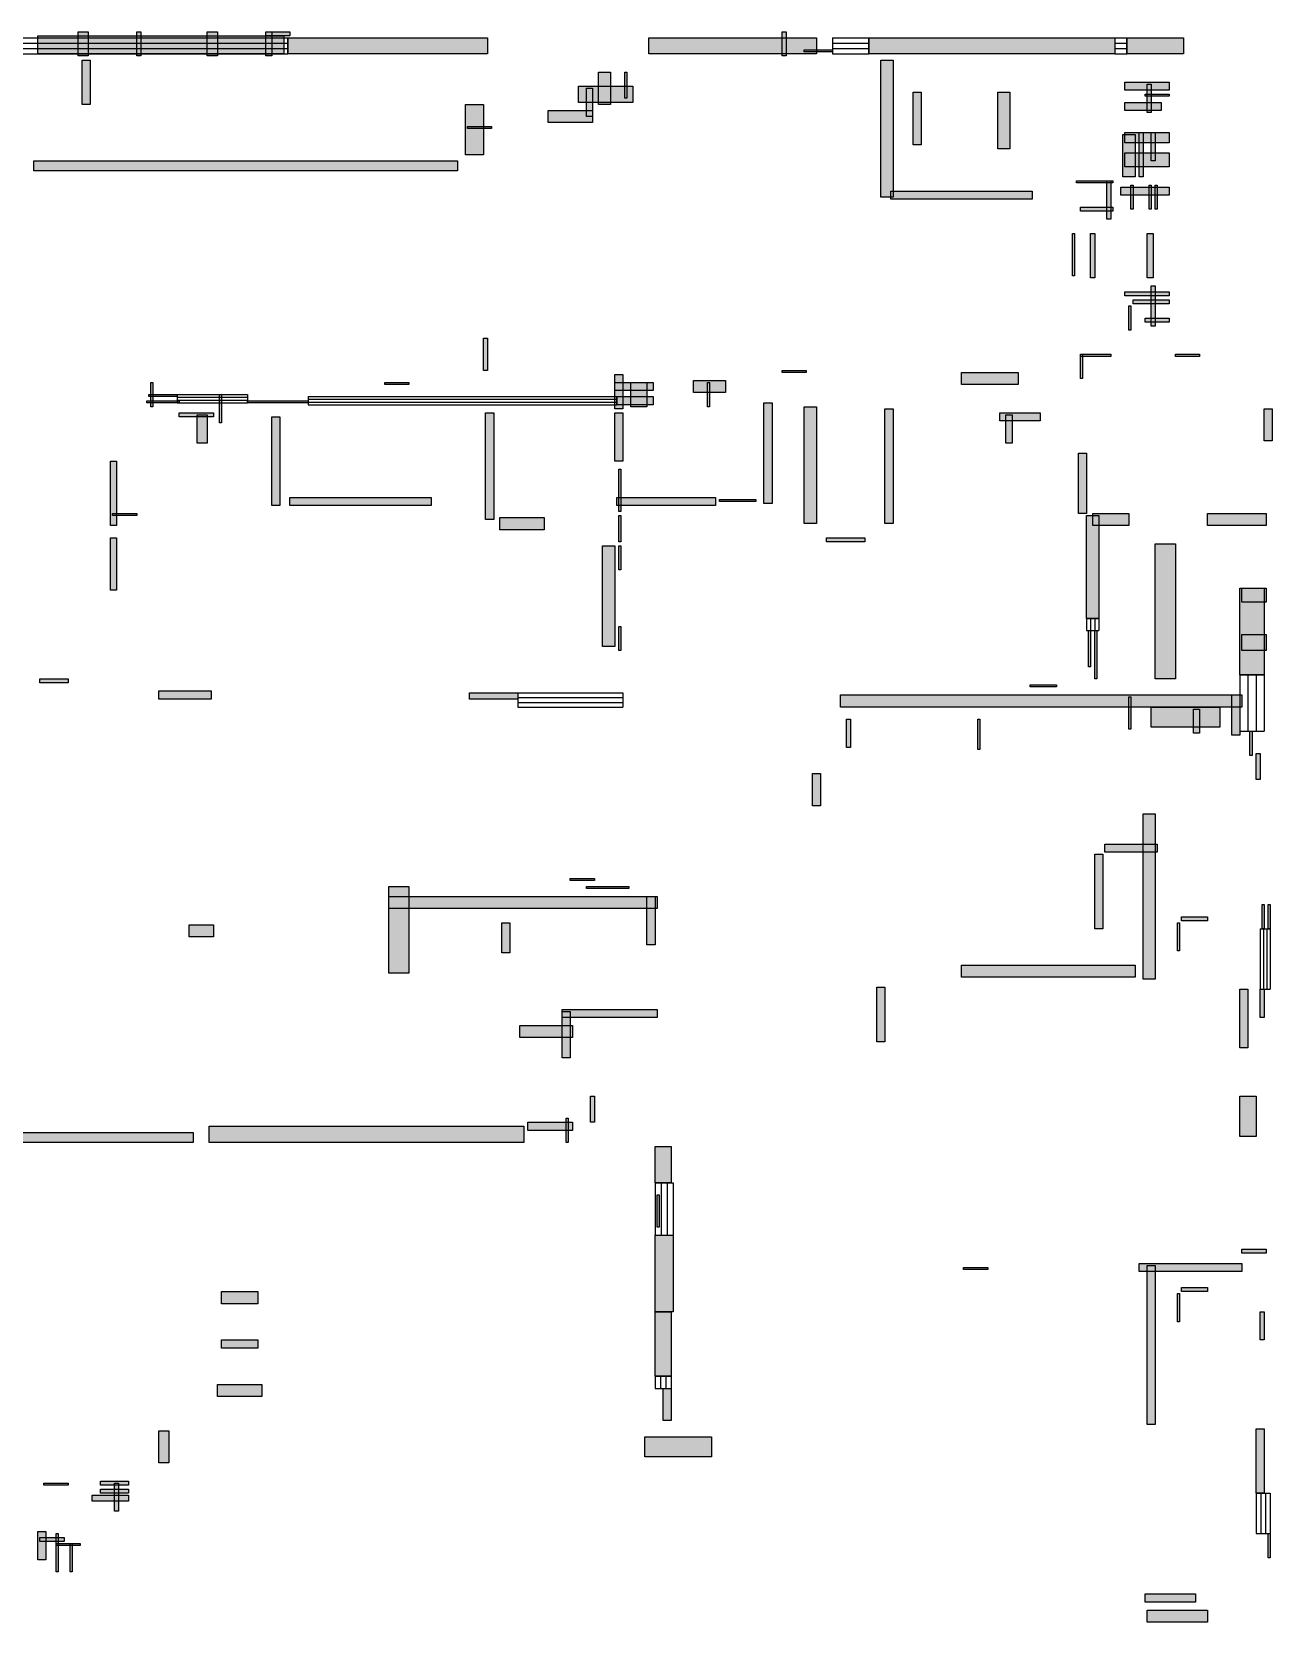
# Model space of a CAD drawing. Header units: millimetres. Extents: x 176 to 9117, y 106 to 7172.
# Drawn here: x 3705 to 9117, y 106 to 7049 of the extents above; entities that cross this region are included whole.
import ezdxf

# ---------------------------------------------------------------- set-up
doc = ezdxf.new("R2010")
doc.units = ezdxf.units.MM
doc.layers.add('WALL', color=7, linetype='Continuous')
doc.layers.add('WINDOW', color=5, linetype='Continuous')

msp = doc.modelspace()

# ---------------------------------------------------------------- hatches: boundary and pattern name
at = {"layer": 'WALL'}
h = msp.add_hatch(color=256, dxfattribs=at)
h.dxf.hatch_style = 1
h.paths.add_polyline_path([(3731.2, 7031.2), (4804.8, 7031.2), (4804.8, 6952), (3731.2, 6952)])
h = msp.add_hatch(color=256, dxfattribs=at)
h.dxf.hatch_style = 1
h.paths.add_polyline_path([(3907.2, 7048.8), (3951.2, 7048.8), (3951.2, 6943.2), (3907.2, 6943.2)])
h = msp.add_hatch(color=256, dxfattribs=at)
h.dxf.hatch_style = 1
h.paths.add_polyline_path([(4162.4, 7048.8), (4180, 7048.8), (4180, 6943.2), (4162.4, 6943.2)])
h = msp.add_hatch(color=256, dxfattribs=at)
h.dxf.hatch_style = 1
h.paths.add_polyline_path([(4470.4, 7048.8), (4514.4, 7048.8), (4514.4, 6943.2), (4470.4, 6943.2)])
h = msp.add_hatch(color=256, dxfattribs=at)
h.dxf.hatch_style = 1
h.paths.add_polyline_path([(4725.6, 7048.8), (4831.2, 7048.8), (4831.2, 7031.2), (4725.6, 7031.2)])
h = msp.add_hatch(color=256, dxfattribs=at)
h.dxf.hatch_style = 1
h.paths.add_polyline_path([(4725.6, 7048.8), (4752, 7048.8), (4752, 6943.2), (4725.6, 6943.2)])
h = msp.add_hatch(color=256, dxfattribs=at)
h.dxf.hatch_style = 1
h.paths.add_polyline_path([(4822.4, 7022.4), (5693.6, 7022.4), (5693.6, 6952), (4822.4, 6952)])
h = msp.add_hatch(color=256, dxfattribs=at)
h.dxf.hatch_style = 1
h.paths.add_polyline_path([(6397.6, 7022.4), (7128, 7022.4), (7128, 6952), (6397.6, 6952)])
h = msp.add_hatch(color=256, dxfattribs=at)
h.dxf.hatch_style = 1
h.paths.add_polyline_path([(6978.4, 7048.8), (6996, 7048.8), (6996, 6943.2), (6978.4, 6943.2)])
h = msp.add_hatch(color=256, dxfattribs=at)
h.dxf.hatch_style = 1
h.paths.add_polyline_path([(7356.8, 7022.4), (8430.4, 7022.4), (8430.4, 6952), (7356.8, 6952)])
h = msp.add_hatch(color=256, dxfattribs=at)
h.dxf.hatch_style = 1
h.paths.add_polyline_path([(8483.2, 7022.4), (8729.6, 7022.4), (8729.6, 6952), (8483.2, 6952)])
h = msp.add_hatch(color=256, dxfattribs=at)
h.dxf.hatch_style = 1
h.paths.add_polyline_path([(7075.2, 6969.6), (7198.4, 6969.6), (7198.4, 6960.8), (7075.2, 6960.8)])
h = msp.add_hatch(color=256, dxfattribs=at)
h.dxf.hatch_style = 1
h.paths.add_polyline_path([(3924.8, 6925.6), (3960, 6925.6), (3960, 6732), (3924.8, 6732)])
h = msp.add_hatch(color=256, dxfattribs=at)
h.dxf.hatch_style = 1
h.paths.add_polyline_path([(7409.6, 6925.6), (7462.4, 6925.6), (7462.4, 6327.2), (7409.6, 6327.2)])
h = msp.add_hatch(color=256, dxfattribs=at)
h.dxf.hatch_style = 1
h.paths.add_polyline_path([(6089.6, 6811.2), (6327.2, 6811.2), (6327.2, 6740.8), (6089.6, 6740.8)])
h = msp.add_hatch(color=256, dxfattribs=at)
h.dxf.hatch_style = 1
h.paths.add_polyline_path([(6177.6, 6872.8), (6230.4, 6872.8), (6230.4, 6732), (6177.6, 6732)])
h = msp.add_hatch(color=256, dxfattribs=at)
h.dxf.hatch_style = 1
h.paths.add_polyline_path([(6292, 6872.8), (6300.8, 6872.8), (6300.8, 6758.4), (6292, 6758.4)])
h = msp.add_hatch(color=256, dxfattribs=at)
h.dxf.hatch_style = 1
h.paths.add_polyline_path([(8474.4, 6828.8), (8668, 6828.8), (8668, 6793.6), (8474.4, 6793.6)])
h = msp.add_hatch(color=256, dxfattribs=at)
h.dxf.hatch_style = 1
h.paths.add_polyline_path([(8571.2, 6820), (8588.8, 6820), (8588.8, 6696.8), (8571.2, 6696.8)])
h = msp.add_hatch(color=256, dxfattribs=at)
h.dxf.hatch_style = 1
h.paths.add_polyline_path([(6124.8, 6802.4), (6151.2, 6802.4), (6151.2, 6679.2), (6124.8, 6679.2)])
h = msp.add_hatch(color=256, dxfattribs=at)
h.dxf.hatch_style = 1
h.paths.add_polyline_path([(7550.4, 6784.8), (7585.6, 6784.8), (7585.6, 6556), (7550.4, 6556)])
h = msp.add_hatch(color=256, dxfattribs=at)
h.dxf.hatch_style = 1
h.paths.add_polyline_path([(7920, 6784.8), (7972.8, 6784.8), (7972.8, 6538.4), (7920, 6538.4)])
h = msp.add_hatch(color=256, dxfattribs=at)
h.dxf.hatch_style = 1
h.paths.add_polyline_path([(8474.4, 6740.8), (8632.8, 6740.8), (8632.8, 6705.6), (8474.4, 6705.6)])
h = msp.add_hatch(color=256, dxfattribs=at)
h.dxf.hatch_style = 1
h.paths.add_polyline_path([(8562.4, 6776), (8668, 6776), (8668, 6767.2), (8562.4, 6767.2)])
h = msp.add_hatch(color=256, dxfattribs=at)
h.dxf.hatch_style = 1
h.paths.add_polyline_path([(5596.8, 6732), (5676, 6732), (5676, 6512), (5596.8, 6512)])
h = msp.add_hatch(color=256, dxfattribs=at)
h.dxf.hatch_style = 1
h.paths.add_polyline_path([(5957.6, 6705.6), (6151.2, 6705.6), (6151.2, 6652.8), (5957.6, 6652.8)])
h = msp.add_hatch(color=256, dxfattribs=at)
h.dxf.hatch_style = 1
h.paths.add_polyline_path([(5605.6, 6635.2), (5711.2, 6635.2), (5711.2, 6626.4), (5605.6, 6626.4)])
h = msp.add_hatch(color=256, dxfattribs=at)
h.dxf.hatch_style = 1
h.paths.add_polyline_path([(8465.6, 6600), (8518.4, 6600), (8518.4, 6415.2), (8465.6, 6415.2)])
h = msp.add_hatch(color=256, dxfattribs=at)
h.dxf.hatch_style = 1
h.paths.add_polyline_path([(8474.4, 6608.8), (8668, 6608.8), (8668, 6564.8), (8474.4, 6564.8)])
h = msp.add_hatch(color=256, dxfattribs=at)
h.dxf.hatch_style = 1
h.paths.add_polyline_path([(8536, 6608.8), (8553.6, 6608.8), (8553.6, 6415.2), (8536, 6415.2)])
h = msp.add_hatch(color=256, dxfattribs=at)
h.dxf.hatch_style = 1
h.paths.add_polyline_path([(8588.8, 6608.8), (8606.4, 6608.8), (8606.4, 6485.6), (8588.8, 6485.6)])
h = msp.add_hatch(color=256, dxfattribs=at)
h.dxf.hatch_style = 1
h.paths.add_polyline_path([(3713.6, 6485.6), (5561.6, 6485.6), (5561.6, 6441.6), (3713.6, 6441.6)])
h = msp.add_hatch(color=256, dxfattribs=at)
h.dxf.hatch_style = 1
h.paths.add_polyline_path([(8474.4, 6520.8), (8668, 6520.8), (8668, 6459.2), (8474.4, 6459.2)])
h = msp.add_hatch(color=256, dxfattribs=at)
h.dxf.hatch_style = 1
h.paths.add_polyline_path([(8263.2, 6397.6), (8421.6, 6397.6), (8421.6, 6388.8), (8263.2, 6388.8)])
h = msp.add_hatch(color=256, dxfattribs=at)
h.dxf.hatch_style = 1
h.paths.add_polyline_path([(8395.2, 6397.6), (8412.8, 6397.6), (8412.8, 6230.4), (8395.2, 6230.4)])
h = msp.add_hatch(color=256, dxfattribs=at)
h.dxf.hatch_style = 1
h.paths.add_polyline_path([(7453.6, 6353.6), (8069.6, 6353.6), (8069.6, 6318.4), (7453.6, 6318.4)])
h = msp.add_hatch(color=256, dxfattribs=at)
h.dxf.hatch_style = 1
h.paths.add_polyline_path([(8456.8, 6371.2), (8668, 6371.2), (8668, 6336), (8456.8, 6336)])
h = msp.add_hatch(color=256, dxfattribs=at)
h.dxf.hatch_style = 1
h.paths.add_polyline_path([(8500.8, 6380), (8509.6, 6380), (8509.6, 6274.4), (8500.8, 6274.4)])
h = msp.add_hatch(color=256, dxfattribs=at)
h.dxf.hatch_style = 1
h.paths.add_polyline_path([(8580, 6380), (8588.8, 6380), (8588.8, 6274.4), (8580, 6274.4)])
h = msp.add_hatch(color=256, dxfattribs=at)
h.dxf.hatch_style = 1
h.paths.add_polyline_path([(8606.4, 6380), (8615.2, 6380), (8615.2, 6274.4), (8606.4, 6274.4)])
h = msp.add_hatch(color=256, dxfattribs=at)
h.dxf.hatch_style = 1
h.paths.add_polyline_path([(8280.8, 6283.2), (8421.6, 6283.2), (8421.6, 6265.6), (8280.8, 6265.6)])
h = msp.add_hatch(color=256, dxfattribs=at)
h.dxf.hatch_style = 1
h.paths.add_polyline_path([(8245.6, 6168.8), (8254.4, 6168.8), (8254.4, 5984), (8245.6, 5984)])
h = msp.add_hatch(color=256, dxfattribs=at)
h.dxf.hatch_style = 1
h.paths.add_polyline_path([(8324.8, 6168.8), (8342.4, 6168.8), (8342.4, 5975.2), (8324.8, 5975.2)])
h = msp.add_hatch(color=256, dxfattribs=at)
h.dxf.hatch_style = 1
h.paths.add_polyline_path([(8571.2, 6168.8), (8597.6, 6168.8), (8597.6, 5975.2), (8571.2, 5975.2)])
h = msp.add_hatch(color=256, dxfattribs=at)
h.dxf.hatch_style = 1
h.paths.add_polyline_path([(8474.4, 5913.6), (8668, 5913.6), (8668, 5896), (8474.4, 5896)])
h = msp.add_hatch(color=256, dxfattribs=at)
h.dxf.hatch_style = 1
h.paths.add_polyline_path([(8588.8, 5940), (8606.4, 5940), (8606.4, 5764), (8588.8, 5764)])
h = msp.add_hatch(color=256, dxfattribs=at)
h.dxf.hatch_style = 1
h.paths.add_polyline_path([(8492, 5852), (8500.8, 5852), (8500.8, 5746.4), (8492, 5746.4)])
h = msp.add_hatch(color=256, dxfattribs=at)
h.dxf.hatch_style = 1
h.paths.add_polyline_path([(8509.6, 5878.4), (8668, 5878.4), (8668, 5860.8), (8509.6, 5860.8)])
h = msp.add_hatch(color=256, dxfattribs=at)
h.dxf.hatch_style = 1
h.paths.add_polyline_path([(8562.4, 5799.2), (8668, 5799.2), (8668, 5781.6), (8562.4, 5781.6)])
h = msp.add_hatch(color=256, dxfattribs=at)
h.dxf.hatch_style = 1
h.paths.add_polyline_path([(5676, 5711.2), (5693.6, 5711.2), (5693.6, 5570.4), (5676, 5570.4)])
h = msp.add_hatch(color=256, dxfattribs=at)
h.dxf.hatch_style = 1
h.paths.add_polyline_path([(8280.8, 5640.8), (8412.8, 5640.8), (8412.8, 5632), (8280.8, 5632)])
h = msp.add_hatch(color=256, dxfattribs=at)
h.dxf.hatch_style = 1
h.paths.add_polyline_path([(8280.8, 5640.8), (8289.6, 5640.8), (8289.6, 5535.2), (8280.8, 5535.2)])
h = msp.add_hatch(color=256, dxfattribs=at)
h.dxf.hatch_style = 1
h.paths.add_polyline_path([(8694.4, 5640.8), (8800, 5640.8), (8800, 5632), (8694.4, 5632)])
h = msp.add_hatch(color=256, dxfattribs=at)
h.dxf.hatch_style = 1
h.paths.add_polyline_path([(6978.4, 5570.4), (7084, 5570.4), (7084, 5561.6), (6978.4, 5561.6)])
h = msp.add_hatch(color=256, dxfattribs=at)
h.dxf.hatch_style = 1
h.paths.add_polyline_path([(7761.6, 5561.6), (8008, 5561.6), (8008, 5508.8), (7761.6, 5508.8)])
h = msp.add_hatch(color=256, dxfattribs=at)
h.dxf.hatch_style = 1
h.paths.add_polyline_path([(4224, 5517.6), (4232.8, 5517.6), (4232.8, 5412), (4224, 5412)])
h = msp.add_hatch(color=256, dxfattribs=at)
h.dxf.hatch_style = 1
h.paths.add_polyline_path([(5244.8, 5517.6), (5350.4, 5517.6), (5350.4, 5508.8), (5244.8, 5508.8)])
h = msp.add_hatch(color=256, dxfattribs=at)
h.dxf.hatch_style = 1
h.paths.add_polyline_path([(6248, 5552.8), (6283.2, 5552.8), (6283.2, 5403.2), (6248, 5403.2)])
h = msp.add_hatch(color=256, dxfattribs=at)
h.dxf.hatch_style = 1
h.paths.add_polyline_path([(6248, 5517.6), (6415.2, 5517.6), (6415.2, 5482.4), (6248, 5482.4)])
h = msp.add_hatch(color=256, dxfattribs=at)
h.dxf.hatch_style = 1
h.paths.add_polyline_path([(6318.4, 5517.6), (6388.8, 5517.6), (6388.8, 5412), (6318.4, 5412)])
h = msp.add_hatch(color=256, dxfattribs=at)
h.dxf.hatch_style = 1
h.paths.add_polyline_path([(6591.2, 5526.4), (6732, 5526.4), (6732, 5473.6), (6591.2, 5473.6)])
h = msp.add_hatch(color=256, dxfattribs=at)
h.dxf.hatch_style = 1
h.paths.add_polyline_path([(6652.8, 5517.6), (6661.6, 5517.6), (6661.6, 5412), (6652.8, 5412)])
h = msp.add_hatch(color=256, dxfattribs=at)
h.dxf.hatch_style = 1
h.paths.add_polyline_path([(4206.4, 5438.4), (4347.2, 5438.4), (4347.2, 5429.6), (4206.4, 5429.6)])
h = msp.add_hatch(color=256, dxfattribs=at)
h.dxf.hatch_style = 1
h.paths.add_polyline_path([(4215.2, 5464.8), (4338.4, 5464.8), (4338.4, 5456), (4215.2, 5456)])
h = msp.add_hatch(color=256, dxfattribs=at)
h.dxf.hatch_style = 1
h.paths.add_polyline_path([(4523.2, 5464.8), (4532, 5464.8), (4532, 5341.6), (4523.2, 5341.6)])
h = msp.add_hatch(color=256, dxfattribs=at)
h.dxf.hatch_style = 1
h.paths.add_polyline_path([(4646.4, 5438.4), (4910.4, 5438.4), (4910.4, 5429.6), (4646.4, 5429.6)])
h = msp.add_hatch(color=256, dxfattribs=at)
h.dxf.hatch_style = 1
h.paths.add_polyline_path([(6256.8, 5456), (6415.2, 5456), (6415.2, 5420.8), (6256.8, 5420.8)])
h = msp.add_hatch(color=256, dxfattribs=at)
h.dxf.hatch_style = 1
h.paths.add_polyline_path([(6899.2, 5429.6), (6934.4, 5429.6), (6934.4, 4989.6), (6899.2, 4989.6)])
h = msp.add_hatch(color=256, dxfattribs=at)
h.dxf.hatch_style = 1
h.paths.add_polyline_path([(4347.2, 5385.6), (4496.8, 5385.6), (4496.8, 5368), (4347.2, 5368)])
h = msp.add_hatch(color=256, dxfattribs=at)
h.dxf.hatch_style = 1
h.paths.add_polyline_path([(4426.4, 5376.8), (4470.4, 5376.8), (4470.4, 5253.6), (4426.4, 5253.6)])
h = msp.add_hatch(color=256, dxfattribs=at)
h.dxf.hatch_style = 1
h.paths.add_polyline_path([(4752, 5368), (4787.2, 5368), (4787.2, 4980.8), (4752, 4980.8)])
h = msp.add_hatch(color=256, dxfattribs=at)
h.dxf.hatch_style = 1
h.paths.add_polyline_path([(5684.8, 5385.6), (5720, 5385.6), (5720, 4919.2), (5684.8, 4919.2)])
h = msp.add_hatch(color=256, dxfattribs=at)
h.dxf.hatch_style = 1
h.paths.add_polyline_path([(6248, 5385.6), (6283.2, 5385.6), (6283.2, 5174.4), (6248, 5174.4)])
h = msp.add_hatch(color=256, dxfattribs=at)
h.dxf.hatch_style = 1
h.paths.add_polyline_path([(7075.2, 5412), (7128, 5412), (7128, 4901.6), (7075.2, 4901.6)])
h = msp.add_hatch(color=256, dxfattribs=at)
h.dxf.hatch_style = 1
h.paths.add_polyline_path([(7427.2, 5403.2), (7462.4, 5403.2), (7462.4, 4901.6), (7427.2, 4901.6)])
h = msp.add_hatch(color=256, dxfattribs=at)
h.dxf.hatch_style = 1
h.paths.add_polyline_path([(7928.8, 5385.6), (8104.8, 5385.6), (8104.8, 5350.4), (7928.8, 5350.4)])
h = msp.add_hatch(color=256, dxfattribs=at)
h.dxf.hatch_style = 1
h.paths.add_polyline_path([(7955.2, 5376.8), (7981.6, 5376.8), (7981.6, 5253.6), (7955.2, 5253.6)])
h = msp.add_hatch(color=256, dxfattribs=at)
h.dxf.hatch_style = 1
h.paths.add_polyline_path([(9081.6, 5403.2), (9116.8, 5403.2), (9116.8, 5262.4), (9081.6, 5262.4)])
h = msp.add_hatch(color=256, dxfattribs=at)
h.dxf.hatch_style = 1
h.paths.add_polyline_path([(8272, 5209.6), (8307.2, 5209.6), (8307.2, 4945.6), (8272, 4945.6)])
h = msp.add_hatch(color=256, dxfattribs=at)
h.dxf.hatch_style = 1
h.paths.add_polyline_path([(4048, 5174.4), (4074.4, 5174.4), (4074.4, 4892.8), (4048, 4892.8)])
h = msp.add_hatch(color=256, dxfattribs=at)
h.dxf.hatch_style = 1
h.paths.add_polyline_path([(6265.6, 5139.2), (6274.4, 5139.2), (6274.4, 4954.4), (6265.6, 4954.4)])
h = msp.add_hatch(color=256, dxfattribs=at)
h.dxf.hatch_style = 1
h.paths.add_polyline_path([(4831.2, 5016), (5447.2, 5016), (5447.2, 4980.8), (4831.2, 4980.8)])
h = msp.add_hatch(color=256, dxfattribs=at)
h.dxf.hatch_style = 1
h.paths.add_polyline_path([(6256.8, 5016), (6688, 5016), (6688, 4980.8), (6256.8, 4980.8)])
h = msp.add_hatch(color=256, dxfattribs=at)
h.dxf.hatch_style = 1
h.paths.add_polyline_path([(6705.6, 5007.2), (6864, 5007.2), (6864, 4998.4), (6705.6, 4998.4)])
h = msp.add_hatch(color=256, dxfattribs=at)
h.dxf.hatch_style = 1
h.paths.add_polyline_path([(4056.8, 4945.6), (4162.4, 4945.6), (4162.4, 4936.8), (4056.8, 4936.8)])
h = msp.add_hatch(color=256, dxfattribs=at)
h.dxf.hatch_style = 1
h.paths.add_polyline_path([(6265.6, 4936.8), (6274.4, 4936.8), (6274.4, 4822.4), (6265.6, 4822.4)])
h = msp.add_hatch(color=256, dxfattribs=at)
h.dxf.hatch_style = 1
h.paths.add_polyline_path([(8307.2, 4936.8), (8360, 4936.8), (8360, 4488), (8307.2, 4488)])
h = msp.add_hatch(color=256, dxfattribs=at)
h.dxf.hatch_style = 1
h.paths.add_polyline_path([(8333.6, 4945.6), (8492, 4945.6), (8492, 4892.8), (8333.6, 4892.8)])
h = msp.add_hatch(color=256, dxfattribs=at)
h.dxf.hatch_style = 1
h.paths.add_polyline_path([(8835.2, 4945.6), (9090.4, 4945.6), (9090.4, 4892.8), (8835.2, 4892.8)])
h = msp.add_hatch(color=256, dxfattribs=at)
h.dxf.hatch_style = 1
h.paths.add_polyline_path([(5746.4, 4928), (5940, 4928), (5940, 4875.2), (5746.4, 4875.2)])
h = msp.add_hatch(color=256, dxfattribs=at)
h.dxf.hatch_style = 1
h.paths.add_polyline_path([(4048, 4840), (4074.4, 4840), (4074.4, 4611.2), (4048, 4611.2)])
h = msp.add_hatch(color=256, dxfattribs=at)
h.dxf.hatch_style = 1
h.paths.add_polyline_path([(6195.2, 4804.8), (6248, 4804.8), (6248, 4364.8), (6195.2, 4364.8)])
h = msp.add_hatch(color=256, dxfattribs=at)
h.dxf.hatch_style = 1
h.paths.add_polyline_path([(6265.6, 4804.8), (6274.4, 4804.8), (6274.4, 4699.2), (6265.6, 4699.2)])
h = msp.add_hatch(color=256, dxfattribs=at)
h.dxf.hatch_style = 1
h.paths.add_polyline_path([(7172, 4840), (7339.2, 4840), (7339.2, 4822.4), (7172, 4822.4)])
h = msp.add_hatch(color=256, dxfattribs=at)
h.dxf.hatch_style = 1
h.paths.add_polyline_path([(8606.4, 4813.6), (8694.4, 4813.6), (8694.4, 4224), (8606.4, 4224)])
h = msp.add_hatch(color=256, dxfattribs=at)
h.dxf.hatch_style = 1
h.paths.add_polyline_path([(8976, 4620), (9081.6, 4620), (9081.6, 4241.6), (8976, 4241.6)])
h = msp.add_hatch(color=256, dxfattribs=at)
h.dxf.hatch_style = 1
h.paths.add_polyline_path([(8984.8, 4620), (9090.4, 4620), (9090.4, 4558.4), (8984.8, 4558.4)])
h = msp.add_hatch(color=256, dxfattribs=at)
h.dxf.hatch_style = 1
h.paths.add_polyline_path([(6265.6, 4452.8), (6274.4, 4452.8), (6274.4, 4347.2), (6265.6, 4347.2)])
h = msp.add_hatch(color=256, dxfattribs=at)
h.dxf.hatch_style = 1
h.paths.add_polyline_path([(8316, 4435.2), (8324.8, 4435.2), (8324.8, 4276.8), (8316, 4276.8)])
h = msp.add_hatch(color=256, dxfattribs=at)
h.dxf.hatch_style = 1
h.paths.add_polyline_path([(8342.4, 4435.2), (8351.2, 4435.2), (8351.2, 4224), (8342.4, 4224)])
h = msp.add_hatch(color=256, dxfattribs=at)
h.dxf.hatch_style = 1
h.paths.add_polyline_path([(8984.8, 4417.6), (9090.4, 4417.6), (9090.4, 4347.2), (8984.8, 4347.2)])
h = msp.add_hatch(color=256, dxfattribs=at)
h.dxf.hatch_style = 1
h.paths.add_polyline_path([(3740, 4224), (3863.2, 4224), (3863.2, 4206.4), (3740, 4206.4)])
h = msp.add_hatch(color=256, dxfattribs=at)
h.dxf.hatch_style = 1
h.paths.add_polyline_path([(4259.2, 4171.2), (4488, 4171.2), (4488, 4136), (4259.2, 4136)])
h = msp.add_hatch(color=256, dxfattribs=at)
h.dxf.hatch_style = 1
h.paths.add_polyline_path([(8060.8, 4197.6), (8175.2, 4197.6), (8175.2, 4188.8), (8060.8, 4188.8)])
h = msp.add_hatch(color=256, dxfattribs=at)
h.dxf.hatch_style = 1
h.paths.add_polyline_path([(5614.4, 4162.4), (5825.6, 4162.4), (5825.6, 4136), (5614.4, 4136)])
h = msp.add_hatch(color=256, dxfattribs=at)
h.dxf.hatch_style = 1
h.paths.add_polyline_path([(7233.6, 4153.6), (8984.8, 4153.6), (8984.8, 4100.8), (7233.6, 4100.8)])
h = msp.add_hatch(color=256, dxfattribs=at)
h.dxf.hatch_style = 1
h.paths.add_polyline_path([(8492, 4144.8), (8500.8, 4144.8), (8500.8, 4004), (8492, 4004)])
h = msp.add_hatch(color=256, dxfattribs=at)
h.dxf.hatch_style = 1
h.paths.add_polyline_path([(8588.8, 4100.8), (8888, 4100.8), (8888, 4012.8), (8588.8, 4012.8)])
h = msp.add_hatch(color=256, dxfattribs=at)
h.dxf.hatch_style = 1
h.paths.add_polyline_path([(8940.8, 4153.6), (8976, 4153.6), (8976, 3977.6), (8940.8, 3977.6)])
h = msp.add_hatch(color=256, dxfattribs=at)
h.dxf.hatch_style = 1
h.paths.add_polyline_path([(7260, 4048), (7277.6, 4048), (7277.6, 3924.8), (7260, 3924.8)])
h = msp.add_hatch(color=256, dxfattribs=at)
h.dxf.hatch_style = 1
h.paths.add_polyline_path([(7832, 4048), (7840.8, 4048), (7840.8, 3916), (7832, 3916)])
h = msp.add_hatch(color=256, dxfattribs=at)
h.dxf.hatch_style = 1
h.paths.add_polyline_path([(8773.6, 4092), (8800, 4092), (8800, 3986.4), (8773.6, 3986.4)])
h = msp.add_hatch(color=256, dxfattribs=at)
h.dxf.hatch_style = 1
h.paths.add_polyline_path([(9020, 3995.2), (9028.8, 3995.2), (9028.8, 3889.6), (9020, 3889.6)])
h = msp.add_hatch(color=256, dxfattribs=at)
h.dxf.hatch_style = 1
h.paths.add_polyline_path([(9046.4, 3898.4), (9064, 3898.4), (9064, 3784), (9046.4, 3784)])
h = msp.add_hatch(color=256, dxfattribs=at)
h.dxf.hatch_style = 1
h.paths.add_polyline_path([(7110.4, 3810.4), (7145.6, 3810.4), (7145.6, 3669.6), (7110.4, 3669.6)])
h = msp.add_hatch(color=256, dxfattribs=at)
h.dxf.hatch_style = 1
h.paths.add_polyline_path([(8553.6, 3634.4), (8606.4, 3634.4), (8606.4, 2912.8), (8553.6, 2912.8)])
h = msp.add_hatch(color=256, dxfattribs=at)
h.dxf.hatch_style = 1
h.paths.add_polyline_path([(8386.4, 3502.4), (8615.2, 3502.4), (8615.2, 3467.2), (8386.4, 3467.2)])
h = msp.add_hatch(color=256, dxfattribs=at)
h.dxf.hatch_style = 1
h.paths.add_polyline_path([(8342.4, 3458.4), (8377.6, 3458.4), (8377.6, 3132.8), (8342.4, 3132.8)])
h = msp.add_hatch(color=256, dxfattribs=at)
h.dxf.hatch_style = 1
h.paths.add_polyline_path([(6054.4, 3352.8), (6160, 3352.8), (6160, 3344), (6054.4, 3344)])
h = msp.add_hatch(color=256, dxfattribs=at)
h.dxf.hatch_style = 1
h.paths.add_polyline_path([(5262.4, 3317.6), (5350.4, 3317.6), (5350.4, 2939.2), (5262.4, 2939.2)])
h = msp.add_hatch(color=256, dxfattribs=at)
h.dxf.hatch_style = 1
h.paths.add_polyline_path([(5262.4, 3273.6), (6432.8, 3273.6), (6432.8, 3220.8), (5262.4, 3220.8)])
h = msp.add_hatch(color=256, dxfattribs=at)
h.dxf.hatch_style = 1
h.paths.add_polyline_path([(6124.8, 3317.6), (6309.6, 3317.6), (6309.6, 3308.8), (6124.8, 3308.8)])
h = msp.add_hatch(color=256, dxfattribs=at)
h.dxf.hatch_style = 1
h.paths.add_polyline_path([(6388.8, 3273.6), (6424, 3273.6), (6424, 3062.4), (6388.8, 3062.4)])
h = msp.add_hatch(color=256, dxfattribs=at)
h.dxf.hatch_style = 1
h.paths.add_polyline_path([(9072.8, 3238.4), (9081.6, 3238.4), (9081.6, 3132.8), (9072.8, 3132.8)])
h = msp.add_hatch(color=256, dxfattribs=at)
h.dxf.hatch_style = 1
h.paths.add_polyline_path([(9099.2, 3238.4), (9108, 3238.4), (9108, 3132.8), (9099.2, 3132.8)])
h = msp.add_hatch(color=256, dxfattribs=at)
h.dxf.hatch_style = 1
h.paths.add_polyline_path([(4391.2, 3150.4), (4496.8, 3150.4), (4496.8, 3097.6), (4391.2, 3097.6)])
h = msp.add_hatch(color=256, dxfattribs=at)
h.dxf.hatch_style = 1
h.paths.add_polyline_path([(5755.2, 3159.2), (5790.4, 3159.2), (5790.4, 3027.2), (5755.2, 3027.2)])
h = msp.add_hatch(color=256, dxfattribs=at)
h.dxf.hatch_style = 1
h.paths.add_polyline_path([(8703.2, 3159.2), (8712, 3159.2), (8712, 3036), (8703.2, 3036)])
h = msp.add_hatch(color=256, dxfattribs=at)
h.dxf.hatch_style = 1
h.paths.add_polyline_path([(8720.8, 3185.6), (8835.2, 3185.6), (8835.2, 3168), (8720.8, 3168)])
h = msp.add_hatch(color=256, dxfattribs=at)
h.dxf.hatch_style = 1
h.paths.add_polyline_path([(7761.6, 2974.4), (8518.4, 2974.4), (8518.4, 2921.6), (7761.6, 2921.6)])
h = msp.add_hatch(color=256, dxfattribs=at)
h.dxf.hatch_style = 1
h.paths.add_polyline_path([(7392, 2877.6), (7427.2, 2877.6), (7427.2, 2640), (7392, 2640)])
h = msp.add_hatch(color=256, dxfattribs=at)
h.dxf.hatch_style = 1
h.paths.add_polyline_path([(8976, 2868.8), (9011.2, 2868.8), (9011.2, 2613.6), (8976, 2613.6)])
h = msp.add_hatch(color=256, dxfattribs=at)
h.dxf.hatch_style = 1
h.paths.add_polyline_path([(9064, 2868.8), (9081.6, 2868.8), (9081.6, 2745.6), (9064, 2745.6)])
h = msp.add_hatch(color=256, dxfattribs=at)
h.dxf.hatch_style = 1
h.paths.add_polyline_path([(6019.2, 2780.8), (6432.8, 2780.8), (6432.8, 2745.6), (6019.2, 2745.6)])
h = msp.add_hatch(color=256, dxfattribs=at)
h.dxf.hatch_style = 1
h.paths.add_polyline_path([(5834.4, 2710.4), (6063.2, 2710.4), (6063.2, 2657.6), (5834.4, 2657.6)])
h = msp.add_hatch(color=256, dxfattribs=at)
h.dxf.hatch_style = 1
h.paths.add_polyline_path([(6019.2, 2772), (6054.4, 2772), (6054.4, 2569.6), (6019.2, 2569.6)])
h = msp.add_hatch(color=256, dxfattribs=at)
h.dxf.hatch_style = 1
h.paths.add_polyline_path([(6142.4, 2402.4), (6160, 2402.4), (6160, 2288), (6142.4, 2288)])
h = msp.add_hatch(color=256, dxfattribs=at)
h.dxf.hatch_style = 1
h.paths.add_polyline_path([(8976, 2402.4), (9046.4, 2402.4), (9046.4, 2226.4), (8976, 2226.4)])
h = msp.add_hatch(color=256, dxfattribs=at)
h.dxf.hatch_style = 1
h.paths.add_polyline_path([(6036.8, 2305.6), (6045.6, 2305.6), (6045.6, 2200), (6036.8, 2200)])
h = msp.add_hatch(color=256, dxfattribs=at)
h.dxf.hatch_style = 1
h.paths.add_polyline_path([(3599.2, 2244), (4408.8, 2244), (4408.8, 2200), (3599.2, 2200)])
h = msp.add_hatch(color=256, dxfattribs=at)
h.dxf.hatch_style = 1
h.paths.add_polyline_path([(4479.2, 2270.4), (5852, 2270.4), (5852, 2200), (4479.2, 2200)])
h = msp.add_hatch(color=256, dxfattribs=at)
h.dxf.hatch_style = 1
h.paths.add_polyline_path([(5869.6, 2288), (6063.2, 2288), (6063.2, 2252.8), (5869.6, 2252.8)])
h = msp.add_hatch(color=256, dxfattribs=at)
h.dxf.hatch_style = 1
h.paths.add_polyline_path([(6424, 2182.4), (6494.4, 2182.4), (6494.4, 2024), (6424, 2024)])
h = msp.add_hatch(color=256, dxfattribs=at)
h.dxf.hatch_style = 1
h.paths.add_polyline_path([(6432.8, 1971.2), (6441.6, 1971.2), (6441.6, 1830.4), (6432.8, 1830.4)])
h = msp.add_hatch(color=256, dxfattribs=at)
h.dxf.hatch_style = 1
h.paths.add_polyline_path([(6424, 1795.2), (6503.2, 1795.2), (6503.2, 1460.8), (6424, 1460.8)])
h = msp.add_hatch(color=256, dxfattribs=at)
h.dxf.hatch_style = 1
h.paths.add_polyline_path([(8536, 1672), (8984.8, 1672), (8984.8, 1636.8), (8536, 1636.8)])
h = msp.add_hatch(color=256, dxfattribs=at)
h.dxf.hatch_style = 1
h.paths.add_polyline_path([(8984.8, 1733.6), (9090.4, 1733.6), (9090.4, 1716), (8984.8, 1716)])
h = msp.add_hatch(color=256, dxfattribs=at)
h.dxf.hatch_style = 1
h.paths.add_polyline_path([(7770.4, 1654.4), (7876, 1654.4), (7876, 1645.6), (7770.4, 1645.6)])
h = msp.add_hatch(color=256, dxfattribs=at)
h.dxf.hatch_style = 1
h.paths.add_polyline_path([(8571.2, 1663.2), (8606.4, 1663.2), (8606.4, 968), (8571.2, 968)])
h = msp.add_hatch(color=256, dxfattribs=at)
h.dxf.hatch_style = 1
h.paths.add_polyline_path([(4532, 1548.8), (4690.4, 1548.8), (4690.4, 1496), (4532, 1496)])
h = msp.add_hatch(color=256, dxfattribs=at)
h.dxf.hatch_style = 1
h.paths.add_polyline_path([(8703.2, 1540), (8712, 1540), (8712, 1416.8), (8703.2, 1416.8)])
h = msp.add_hatch(color=256, dxfattribs=at)
h.dxf.hatch_style = 1
h.paths.add_polyline_path([(8720.8, 1566.4), (8835.2, 1566.4), (8835.2, 1548.8), (8720.8, 1548.8)])
h = msp.add_hatch(color=256, dxfattribs=at)
h.dxf.hatch_style = 1
h.paths.add_polyline_path([(6424, 1460.8), (6494.4, 1460.8), (6494.4, 1179.2), (6424, 1179.2)])
h = msp.add_hatch(color=256, dxfattribs=at)
h.dxf.hatch_style = 1
h.paths.add_polyline_path([(9064, 1460.8), (9081.6, 1460.8), (9081.6, 1337.6), (9064, 1337.6)])
h = msp.add_hatch(color=256, dxfattribs=at)
h.dxf.hatch_style = 1
h.paths.add_polyline_path([(4532, 1337.6), (4690.4, 1337.6), (4690.4, 1302.4), (4532, 1302.4)])
h = msp.add_hatch(color=256, dxfattribs=at)
h.dxf.hatch_style = 1
h.paths.add_polyline_path([(4514.4, 1144), (4708, 1144), (4708, 1091.2), (4514.4, 1091.2)])
h = msp.add_hatch(color=256, dxfattribs=at)
h.dxf.hatch_style = 1
h.paths.add_polyline_path([(6459.2, 1126.4), (6494.4, 1126.4), (6494.4, 985.6), (6459.2, 985.6)])
h = msp.add_hatch(color=256, dxfattribs=at)
h.dxf.hatch_style = 1
h.paths.add_polyline_path([(4259.2, 941.6), (4303.2, 941.6), (4303.2, 800.8), (4259.2, 800.8)])
h = msp.add_hatch(color=256, dxfattribs=at)
h.dxf.hatch_style = 1
h.paths.add_polyline_path([(6380, 915.2), (6670.4, 915.2), (6670.4, 827.2), (6380, 827.2)])
h = msp.add_hatch(color=256, dxfattribs=at)
h.dxf.hatch_style = 1
h.paths.add_polyline_path([(9046.4, 950.4), (9081.6, 950.4), (9081.6, 668.8), (9046.4, 668.8)])
h = msp.add_hatch(color=256, dxfattribs=at)
h.dxf.hatch_style = 1
h.paths.add_polyline_path([(3757.6, 712.8), (3863.2, 712.8), (3863.2, 704), (3757.6, 704)])
h = msp.add_hatch(color=256, dxfattribs=at)
h.dxf.hatch_style = 1
h.paths.add_polyline_path([(4004, 721.6), (4127.2, 721.6), (4127.2, 704), (4004, 704)])
h = msp.add_hatch(color=256, dxfattribs=at)
h.dxf.hatch_style = 1
h.paths.add_polyline_path([(4065.6, 712.8), (4083.2, 712.8), (4083.2, 589.6), (4065.6, 589.6)])
h = msp.add_hatch(color=256, dxfattribs=at)
h.dxf.hatch_style = 1
h.paths.add_polyline_path([(3968.8, 660), (4127.2, 660), (4127.2, 633.6), (3968.8, 633.6)])
h = msp.add_hatch(color=256, dxfattribs=at)
h.dxf.hatch_style = 1
h.paths.add_polyline_path([(4004, 686.4), (4127.2, 686.4), (4127.2, 668.8), (4004, 668.8)])
h = msp.add_hatch(color=256, dxfattribs=at)
h.dxf.hatch_style = 1
h.paths.add_polyline_path([(3731.2, 501.6), (3766.4, 501.6), (3766.4, 378.4), (3731.2, 378.4)])
h = msp.add_hatch(color=256, dxfattribs=at)
h.dxf.hatch_style = 1
h.paths.add_polyline_path([(3810.4, 492.8), (3819.2, 492.8), (3819.2, 325.6), (3810.4, 325.6)])
h = msp.add_hatch(color=256, dxfattribs=at)
h.dxf.hatch_style = 1
h.paths.add_polyline_path([(9099.2, 492.8), (9108, 492.8), (9108, 387.2), (9099.2, 387.2)])
h = msp.add_hatch(color=256, dxfattribs=at)
h.dxf.hatch_style = 1
h.paths.add_polyline_path([(3740, 475.2), (3845.6, 475.2), (3845.6, 457.6), (3740, 457.6)])
h = msp.add_hatch(color=256, dxfattribs=at)
h.dxf.hatch_style = 1
h.paths.add_polyline_path([(3810.4, 448.8), (3916, 448.8), (3916, 440), (3810.4, 440)])
h = msp.add_hatch(color=256, dxfattribs=at)
h.dxf.hatch_style = 1
h.paths.add_polyline_path([(3872, 448.8), (3880.8, 448.8), (3880.8, 325.6), (3872, 325.6)])
h = msp.add_hatch(color=256, dxfattribs=at)
h.dxf.hatch_style = 1
h.paths.add_polyline_path([(8562.4, 228.8), (8782.4, 228.8), (8782.4, 193.6), (8562.4, 193.6)])
h = msp.add_hatch(color=256, dxfattribs=at)
h.dxf.hatch_style = 1
h.paths.add_polyline_path([(8571.2, 158.4), (8835.2, 158.4), (8835.2, 105.6), (8571.2, 105.6)])

# ---------------------------------------------------------------- linework, layer by layer
for points in [[(3731.2, 7031.2), (4804.8, 7031.2), (4804.8, 6952), (3731.2, 6952)], [(3907.2, 7048.8), (3951.2, 7048.8), (3951.2, 6943.2), (3907.2, 6943.2)], [(4162.4, 7048.8), (4180, 7048.8), (4180, 6943.2), (4162.4, 6943.2)], [(4470.4, 7048.8), (4514.4, 7048.8), (4514.4, 6943.2), (4470.4, 6943.2)], [(4725.6, 7048.8), (4831.2, 7048.8), (4831.2, 7031.2), (4725.6, 7031.2)], [(4725.6, 7048.8), (4752, 7048.8), (4752, 6943.2), (4725.6, 6943.2)], [(4822.4, 7022.4), (5693.6, 7022.4), (5693.6, 6952), (4822.4, 6952)], [(6397.6, 7022.4), (7128, 7022.4), (7128, 6952), (6397.6, 6952)], [(6978.4, 7048.8), (6996, 7048.8), (6996, 6943.2), (6978.4, 6943.2)], [(7356.8, 7022.4), (8430.4, 7022.4), (8430.4, 6952), (7356.8, 6952)], [(8483.2, 7022.4), (8729.6, 7022.4), (8729.6, 6952), (8483.2, 6952)], [(7075.2, 6969.6), (7198.4, 6969.6), (7198.4, 6960.8), (7075.2, 6960.8)], [(3924.8, 6925.6), (3960, 6925.6), (3960, 6732), (3924.8, 6732)], [(7409.6, 6925.6), (7462.4, 6925.6), (7462.4, 6327.2), (7409.6, 6327.2)], [(6089.6, 6811.2), (6327.2, 6811.2), (6327.2, 6740.8), (6089.6, 6740.8)], [(6177.6, 6872.8), (6230.4, 6872.8), (6230.4, 6732), (6177.6, 6732)], [(6292, 6872.8), (6300.8, 6872.8), (6300.8, 6758.4), (6292, 6758.4)], [(8474.4, 6828.8), (8668, 6828.8), (8668, 6793.6), (8474.4, 6793.6)], [(8571.2, 6820), (8588.8, 6820), (8588.8, 6696.8), (8571.2, 6696.8)], [(6124.8, 6802.4), (6151.2, 6802.4), (6151.2, 6679.2), (6124.8, 6679.2)], [(7550.4, 6784.8), (7585.6, 6784.8), (7585.6, 6556), (7550.4, 6556)], [(7920, 6784.8), (7972.8, 6784.8), (7972.8, 6538.4), (7920, 6538.4)], [(8474.4, 6740.8), (8632.8, 6740.8), (8632.8, 6705.6), (8474.4, 6705.6)], [(8562.4, 6776), (8668, 6776), (8668, 6767.2), (8562.4, 6767.2)], [(5596.8, 6732), (5676, 6732), (5676, 6512), (5596.8, 6512)], [(5957.6, 6705.6), (6151.2, 6705.6), (6151.2, 6652.8), (5957.6, 6652.8)], [(5605.6, 6635.2), (5711.2, 6635.2), (5711.2, 6626.4), (5605.6, 6626.4)], [(8465.6, 6600), (8518.4, 6600), (8518.4, 6415.2), (8465.6, 6415.2)], [(8474.4, 6608.8), (8668, 6608.8), (8668, 6564.8), (8474.4, 6564.8)], [(8536, 6608.8), (8553.6, 6608.8), (8553.6, 6415.2), (8536, 6415.2)], [(8588.8, 6608.8), (8606.4, 6608.8), (8606.4, 6485.6), (8588.8, 6485.6)], [(3713.6, 6485.6), (5561.6, 6485.6), (5561.6, 6441.6), (3713.6, 6441.6)], [(8474.4, 6520.8), (8668, 6520.8), (8668, 6459.2), (8474.4, 6459.2)], [(8263.2, 6397.6), (8421.6, 6397.6), (8421.6, 6388.8), (8263.2, 6388.8)], [(8395.2, 6397.6), (8412.8, 6397.6), (8412.8, 6230.4), (8395.2, 6230.4)], [(7453.6, 6353.6), (8069.6, 6353.6), (8069.6, 6318.4), (7453.6, 6318.4)], [(8456.8, 6371.2), (8668, 6371.2), (8668, 6336), (8456.8, 6336)], [(8500.8, 6380), (8509.6, 6380), (8509.6, 6274.4), (8500.8, 6274.4)], [(8580, 6380), (8588.8, 6380), (8588.8, 6274.4), (8580, 6274.4)], [(8606.4, 6380), (8615.2, 6380), (8615.2, 6274.4), (8606.4, 6274.4)], [(8280.8, 6283.2), (8421.6, 6283.2), (8421.6, 6265.6), (8280.8, 6265.6)], [(8245.6, 6168.8), (8254.4, 6168.8), (8254.4, 5984), (8245.6, 5984)], [(8324.8, 6168.8), (8342.4, 6168.8), (8342.4, 5975.2), (8324.8, 5975.2)], [(8571.2, 6168.8), (8597.6, 6168.8), (8597.6, 5975.2), (8571.2, 5975.2)], [(8474.4, 5913.6), (8668, 5913.6), (8668, 5896), (8474.4, 5896)], [(8588.8, 5940), (8606.4, 5940), (8606.4, 5764), (8588.8, 5764)], [(8492, 5852), (8500.8, 5852), (8500.8, 5746.4), (8492, 5746.4)], [(8509.6, 5878.4), (8668, 5878.4), (8668, 5860.8), (8509.6, 5860.8)], [(8562.4, 5799.2), (8668, 5799.2), (8668, 5781.6), (8562.4, 5781.6)], [(5676, 5711.2), (5693.6, 5711.2), (5693.6, 5570.4), (5676, 5570.4)], [(8280.8, 5640.8), (8412.8, 5640.8), (8412.8, 5632), (8280.8, 5632)], [(8280.8, 5640.8), (8289.6, 5640.8), (8289.6, 5535.2), (8280.8, 5535.2)], [(8694.4, 5640.8), (8800, 5640.8), (8800, 5632), (8694.4, 5632)], [(6978.4, 5570.4), (7084, 5570.4), (7084, 5561.6), (6978.4, 5561.6)], [(7761.6, 5561.6), (8008, 5561.6), (8008, 5508.8), (7761.6, 5508.8)], [(4224, 5517.6), (4232.8, 5517.6), (4232.8, 5412), (4224, 5412)], [(5244.8, 5517.6), (5350.4, 5517.6), (5350.4, 5508.8), (5244.8, 5508.8)], [(6248, 5552.8), (6283.2, 5552.8), (6283.2, 5403.2), (6248, 5403.2)], [(6248, 5517.6), (6415.2, 5517.6), (6415.2, 5482.4), (6248, 5482.4)], [(6318.4, 5517.6), (6388.8, 5517.6), (6388.8, 5412), (6318.4, 5412)], [(6591.2, 5526.4), (6732, 5526.4), (6732, 5473.6), (6591.2, 5473.6)], [(6652.8, 5517.6), (6661.6, 5517.6), (6661.6, 5412), (6652.8, 5412)], [(4206.4, 5438.4), (4347.2, 5438.4), (4347.2, 5429.6), (4206.4, 5429.6)], [(4215.2, 5464.8), (4338.4, 5464.8), (4338.4, 5456), (4215.2, 5456)], [(4523.2, 5464.8), (4532, 5464.8), (4532, 5341.6), (4523.2, 5341.6)], [(4646.4, 5438.4), (4910.4, 5438.4), (4910.4, 5429.6), (4646.4, 5429.6)], [(6256.8, 5456), (6415.2, 5456), (6415.2, 5420.8), (6256.8, 5420.8)], [(6899.2, 5429.6), (6934.4, 5429.6), (6934.4, 4989.6), (6899.2, 4989.6)], [(4347.2, 5385.6), (4496.8, 5385.6), (4496.8, 5368), (4347.2, 5368)], [(4426.4, 5376.8), (4470.4, 5376.8), (4470.4, 5253.6), (4426.4, 5253.6)], [(4752, 5368), (4787.2, 5368), (4787.2, 4980.8), (4752, 4980.8)], [(5684.8, 5385.6), (5720, 5385.6), (5720, 4919.2), (5684.8, 4919.2)], [(6248, 5385.6), (6283.2, 5385.6), (6283.2, 5174.4), (6248, 5174.4)], [(7075.2, 5412), (7128, 5412), (7128, 4901.6), (7075.2, 4901.6)], [(7427.2, 5403.2), (7462.4, 5403.2), (7462.4, 4901.6), (7427.2, 4901.6)], [(7928.8, 5385.6), (8104.8, 5385.6), (8104.8, 5350.4), (7928.8, 5350.4)], [(7955.2, 5376.8), (7981.6, 5376.8), (7981.6, 5253.6), (7955.2, 5253.6)], [(9081.6, 5403.2), (9116.8, 5403.2), (9116.8, 5262.4), (9081.6, 5262.4)], [(8272, 5209.6), (8307.2, 5209.6), (8307.2, 4945.6), (8272, 4945.6)], [(4048, 5174.4), (4074.4, 5174.4), (4074.4, 4892.8), (4048, 4892.8)], [(6265.6, 5139.2), (6274.4, 5139.2), (6274.4, 4954.4), (6265.6, 4954.4)], [(4831.2, 5016), (5447.2, 5016), (5447.2, 4980.8), (4831.2, 4980.8)], [(6256.8, 5016), (6688, 5016), (6688, 4980.8), (6256.8, 4980.8)], [(6705.6, 5007.2), (6864, 5007.2), (6864, 4998.4), (6705.6, 4998.4)], [(4056.8, 4945.6), (4162.4, 4945.6), (4162.4, 4936.8), (4056.8, 4936.8)], [(6265.6, 4936.8), (6274.4, 4936.8), (6274.4, 4822.4), (6265.6, 4822.4)], [(8307.2, 4936.8), (8360, 4936.8), (8360, 4488), (8307.2, 4488)], [(8333.6, 4945.6), (8492, 4945.6), (8492, 4892.8), (8333.6, 4892.8)], [(8835.2, 4945.6), (9090.4, 4945.6), (9090.4, 4892.8), (8835.2, 4892.8)], [(5746.4, 4928), (5940, 4928), (5940, 4875.2), (5746.4, 4875.2)], [(4048, 4840), (4074.4, 4840), (4074.4, 4611.2), (4048, 4611.2)], [(6195.2, 4804.8), (6248, 4804.8), (6248, 4364.8), (6195.2, 4364.8)], [(6265.6, 4804.8), (6274.4, 4804.8), (6274.4, 4699.2), (6265.6, 4699.2)], [(7172, 4840), (7339.2, 4840), (7339.2, 4822.4), (7172, 4822.4)], [(8606.4, 4813.6), (8694.4, 4813.6), (8694.4, 4224), (8606.4, 4224)], [(8976, 4620), (9081.6, 4620), (9081.6, 4241.6), (8976, 4241.6)], [(8984.8, 4620), (9090.4, 4620), (9090.4, 4558.4), (8984.8, 4558.4)], [(6265.6, 4452.8), (6274.4, 4452.8), (6274.4, 4347.2), (6265.6, 4347.2)], [(8316, 4435.2), (8324.8, 4435.2), (8324.8, 4276.8), (8316, 4276.8)], [(8342.4, 4435.2), (8351.2, 4435.2), (8351.2, 4224), (8342.4, 4224)], [(8984.8, 4417.6), (9090.4, 4417.6), (9090.4, 4347.2), (8984.8, 4347.2)], [(3740, 4224), (3863.2, 4224), (3863.2, 4206.4), (3740, 4206.4)], [(4259.2, 4171.2), (4488, 4171.2), (4488, 4136), (4259.2, 4136)], [(8060.8, 4197.6), (8175.2, 4197.6), (8175.2, 4188.8), (8060.8, 4188.8)], [(5614.4, 4162.4), (5825.6, 4162.4), (5825.6, 4136), (5614.4, 4136)], [(7233.6, 4153.6), (8984.8, 4153.6), (8984.8, 4100.8), (7233.6, 4100.8)], [(8492, 4144.8), (8500.8, 4144.8), (8500.8, 4004), (8492, 4004)], [(8588.8, 4100.8), (8888, 4100.8), (8888, 4012.8), (8588.8, 4012.8)], [(8940.8, 4153.6), (8976, 4153.6), (8976, 3977.6), (8940.8, 3977.6)], [(7260, 4048), (7277.6, 4048), (7277.6, 3924.8), (7260, 3924.8)], [(7832, 4048), (7840.8, 4048), (7840.8, 3916), (7832, 3916)], [(8773.6, 4092), (8800, 4092), (8800, 3986.4), (8773.6, 3986.4)], [(9020, 3995.2), (9028.8, 3995.2), (9028.8, 3889.6), (9020, 3889.6)], [(9046.4, 3898.4), (9064, 3898.4), (9064, 3784), (9046.4, 3784)], [(7110.4, 3810.4), (7145.6, 3810.4), (7145.6, 3669.6), (7110.4, 3669.6)], [(8553.6, 3634.4), (8606.4, 3634.4), (8606.4, 2912.8), (8553.6, 2912.8)], [(8386.4, 3502.4), (8615.2, 3502.4), (8615.2, 3467.2), (8386.4, 3467.2)], [(8342.4, 3458.4), (8377.6, 3458.4), (8377.6, 3132.8), (8342.4, 3132.8)], [(6054.4, 3352.8), (6160, 3352.8), (6160, 3344), (6054.4, 3344)], [(5262.4, 3317.6), (5350.4, 3317.6), (5350.4, 2939.2), (5262.4, 2939.2)], [(5262.4, 3273.6), (6432.8, 3273.6), (6432.8, 3220.8), (5262.4, 3220.8)], [(6124.8, 3317.6), (6309.6, 3317.6), (6309.6, 3308.8), (6124.8, 3308.8)], [(6388.8, 3273.6), (6424, 3273.6), (6424, 3062.4), (6388.8, 3062.4)], [(9072.8, 3238.4), (9081.6, 3238.4), (9081.6, 3132.8), (9072.8, 3132.8)], [(9099.2, 3238.4), (9108, 3238.4), (9108, 3132.8), (9099.2, 3132.8)], [(4391.2, 3150.4), (4496.8, 3150.4), (4496.8, 3097.6), (4391.2, 3097.6)], [(5755.2, 3159.2), (5790.4, 3159.2), (5790.4, 3027.2), (5755.2, 3027.2)], [(8703.2, 3159.2), (8712, 3159.2), (8712, 3036), (8703.2, 3036)], [(8720.8, 3185.6), (8835.2, 3185.6), (8835.2, 3168), (8720.8, 3168)], [(7761.6, 2974.4), (8518.4, 2974.4), (8518.4, 2921.6), (7761.6, 2921.6)], [(7392, 2877.6), (7427.2, 2877.6), (7427.2, 2640), (7392, 2640)], [(8976, 2868.8), (9011.2, 2868.8), (9011.2, 2613.6), (8976, 2613.6)], [(9064, 2868.8), (9081.6, 2868.8), (9081.6, 2745.6), (9064, 2745.6)], [(6019.2, 2780.8), (6432.8, 2780.8), (6432.8, 2745.6), (6019.2, 2745.6)], [(5834.4, 2710.4), (6063.2, 2710.4), (6063.2, 2657.6), (5834.4, 2657.6)], [(6019.2, 2772), (6054.4, 2772), (6054.4, 2569.6), (6019.2, 2569.6)], [(6142.4, 2402.4), (6160, 2402.4), (6160, 2288), (6142.4, 2288)], [(8976, 2402.4), (9046.4, 2402.4), (9046.4, 2226.4), (8976, 2226.4)], [(6036.8, 2305.6), (6045.6, 2305.6), (6045.6, 2200), (6036.8, 2200)], [(3599.2, 2244), (4408.8, 2244), (4408.8, 2200), (3599.2, 2200)], [(4479.2, 2270.4), (5852, 2270.4), (5852, 2200), (4479.2, 2200)], [(5869.6, 2288), (6063.2, 2288), (6063.2, 2252.8), (5869.6, 2252.8)], [(6424, 2182.4), (6494.4, 2182.4), (6494.4, 2024), (6424, 2024)], [(6432.8, 1971.2), (6441.6, 1971.2), (6441.6, 1830.4), (6432.8, 1830.4)], [(6424, 1795.2), (6503.2, 1795.2), (6503.2, 1460.8), (6424, 1460.8)], [(8536, 1672), (8984.8, 1672), (8984.8, 1636.8), (8536, 1636.8)], [(8984.8, 1733.6), (9090.4, 1733.6), (9090.4, 1716), (8984.8, 1716)], [(7770.4, 1654.4), (7876, 1654.4), (7876, 1645.6), (7770.4, 1645.6)], [(8571.2, 1663.2), (8606.4, 1663.2), (8606.4, 968), (8571.2, 968)], [(4532, 1548.8), (4690.4, 1548.8), (4690.4, 1496), (4532, 1496)], [(8703.2, 1540), (8712, 1540), (8712, 1416.8), (8703.2, 1416.8)], [(8720.8, 1566.4), (8835.2, 1566.4), (8835.2, 1548.8), (8720.8, 1548.8)], [(6424, 1460.8), (6494.4, 1460.8), (6494.4, 1179.2), (6424, 1179.2)], [(9064, 1460.8), (9081.6, 1460.8), (9081.6, 1337.6), (9064, 1337.6)], [(4532, 1337.6), (4690.4, 1337.6), (4690.4, 1302.4), (4532, 1302.4)], [(4514.4, 1144), (4708, 1144), (4708, 1091.2), (4514.4, 1091.2)], [(6459.2, 1126.4), (6494.4, 1126.4), (6494.4, 985.6), (6459.2, 985.6)], [(4259.2, 941.6), (4303.2, 941.6), (4303.2, 800.8), (4259.2, 800.8)], [(6380, 915.2), (6670.4, 915.2), (6670.4, 827.2), (6380, 827.2)], [(9046.4, 950.4), (9081.6, 950.4), (9081.6, 668.8), (9046.4, 668.8)], [(3757.6, 712.8), (3863.2, 712.8), (3863.2, 704), (3757.6, 704)], [(4004, 721.6), (4127.2, 721.6), (4127.2, 704), (4004, 704)], [(4065.6, 712.8), (4083.2, 712.8), (4083.2, 589.6), (4065.6, 589.6)], [(3968.8, 660), (4127.2, 660), (4127.2, 633.6), (3968.8, 633.6)], [(4004, 686.4), (4127.2, 686.4), (4127.2, 668.8), (4004, 668.8)], [(3731.2, 501.6), (3766.4, 501.6), (3766.4, 378.4), (3731.2, 378.4)], [(3810.4, 492.8), (3819.2, 492.8), (3819.2, 325.6), (3810.4, 325.6)], [(9099.2, 492.8), (9108, 492.8), (9108, 387.2), (9099.2, 387.2)], [(3740, 475.2), (3845.6, 475.2), (3845.6, 457.6), (3740, 457.6)], [(3810.4, 448.8), (3916, 448.8), (3916, 440), (3810.4, 440)], [(3872, 448.8), (3880.8, 448.8), (3880.8, 325.6), (3872, 325.6)], [(8562.4, 228.8), (8782.4, 228.8), (8782.4, 193.6), (8562.4, 193.6)], [(8571.2, 158.4), (8835.2, 158.4), (8835.2, 105.6), (8571.2, 105.6)]]:
    msp.add_lwpolyline(points, close=True, dxfattribs=at)
at = {"layer": 'WINDOW'}
for p, q in [((3564, 7022.4), (4822.4, 7022.4)), ((4822.4, 7022.4), (4822.4, 6952)), ((7198.4, 7022.4), (7356.8, 7022.4)), ((7198.4, 7022.4), (7198.4, 6952)), ((7356.8, 7022.4), (7356.8, 6952)), ((8430.4, 7022.4), (8483.2, 7022.4)), ((8430.4, 7022.4), (8430.4, 6952)), ((8483.2, 7022.4), (8483.2, 6952)), ((3564, 6998.9), (4822.4, 6998.9)), ((3564, 6975.5), (4822.4, 6975.5)), ((3564, 6952), (4822.4, 6952)), ((7198.4, 6998.9), (7356.8, 6998.9)), ((7198.4, 6975.5), (7356.8, 6975.5)), ((7198.4, 6952), (7356.8, 6952)), ((8430.4, 6998.9), (8483.2, 6998.9)), ((8430.4, 6975.5), (8483.2, 6975.5)), ((8430.4, 6952), (8483.2, 6952)), ((4338.4, 5464.8), (4646.4, 5464.8)), ((4338.4, 5464.8), (4338.4, 5429.6)), ((4338.4, 5453.1), (4646.4, 5453.1)), ((4338.4, 5441.3), (4646.4, 5441.3)), ((4338.4, 5429.6), (4646.4, 5429.6)), ((4646.4, 5464.8), (4646.4, 5429.6)), ((4910.4, 5456), (6256.8, 5456)), ((4910.4, 5456), (4910.4, 5420.8)), ((4910.4, 5444.3), (6256.8, 5444.3)), ((4910.4, 5432.5), (6256.8, 5432.5)), ((4910.4, 5420.8), (6256.8, 5420.8)), ((6256.8, 5456), (6256.8, 5420.8)), ((8307.2, 4488), (8307.2, 4435.2)), ((8307.2, 4488), (8360, 4488)), ((8324.8, 4488), (8324.8, 4435.2)), ((8342.4, 4488), (8342.4, 4435.2)), ((8360, 4488), (8360, 4435.2)), ((8307.2, 4435.2), (8360, 4435.2)), ((8976, 4241.6), (8976, 3995.2)), ((8976, 4241.6), (9081.6, 4241.6)), ((9011.2, 4241.6), (9011.2, 3995.2)), ((9046.4, 4241.6), (9046.4, 3995.2)), ((9081.6, 4241.6), (9081.6, 3995.2)), ((5825.6, 4162.4), (6283.2, 4162.4)), ((5825.6, 4162.4), (5825.6, 4100.8)), ((5825.6, 4141.9), (6283.2, 4141.9)), ((5825.6, 4121.3), (6283.2, 4121.3)), ((5825.6, 4100.8), (6283.2, 4100.8)), ((6283.2, 4162.4), (6283.2, 4100.8)), ((8976, 3995.2), (9081.6, 3995.2)), ((9064, 3132.8), (9064, 2868.8)), ((9064, 3132.8), (9108, 3132.8)), ((9078.7, 3132.8), (9078.7, 2868.8)), ((9093.3, 3132.8), (9093.3, 2868.8)), ((9108, 3132.8), (9108, 2868.8)), ((9064, 2868.8), (9108, 2868.8)), ((6424, 2024), (6424, 1795.2)), ((6424, 2024), (6503.2, 2024)), ((6450.4, 2024), (6450.4, 1795.2)), ((6476.8, 2024), (6476.8, 1795.2)), ((6503.2, 2024), (6503.2, 1795.2)), ((6424, 1795.2), (6503.2, 1795.2)), ((6424, 1179.2), (6424, 1126.4)), ((6424, 1179.2), (6494.4, 1179.2)), ((6424, 1126.4), (6494.4, 1126.4)), ((6447.5, 1179.2), (6447.5, 1126.4)), ((6470.9, 1179.2), (6470.9, 1126.4)), ((6494.4, 1179.2), (6494.4, 1126.4)), ((9046.4, 668.8), (9046.4, 492.8)), ((9046.4, 668.8), (9108, 668.8)), ((9066.9, 668.8), (9066.9, 492.8)), ((9087.5, 668.8), (9087.5, 492.8)), ((9108, 668.8), (9108, 492.8)), ((9046.4, 492.8), (9108, 492.8))]:
    msp.add_line(p, q, dxfattribs=at)

doc.saveas('drawing.dxf')
